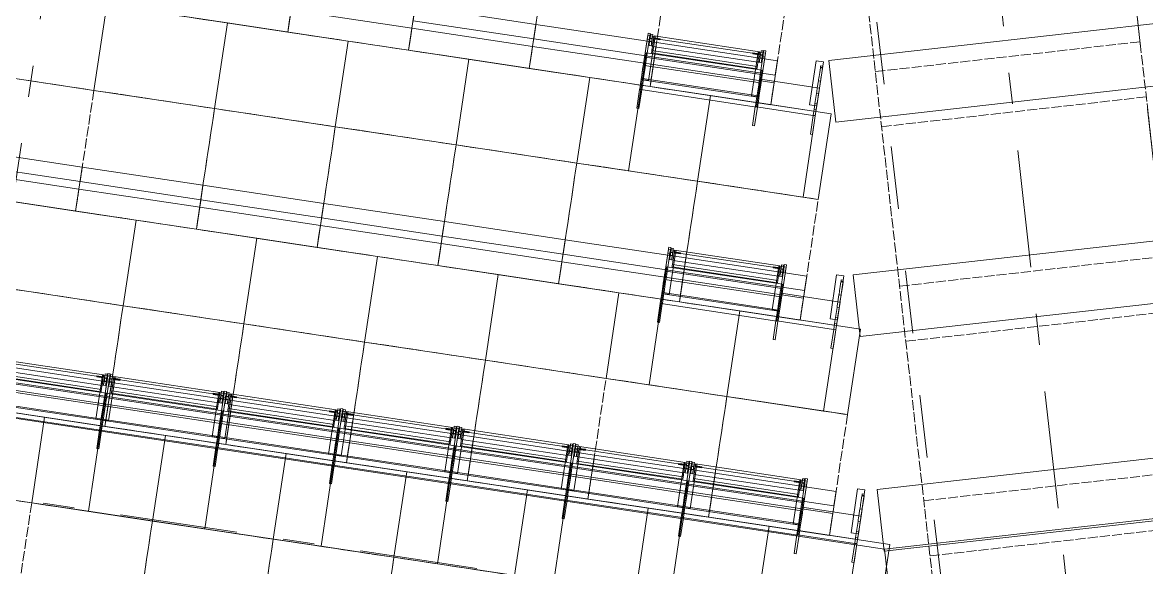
# Model space of a CAD drawing. Header units: millimetres. Extents: x -50172 to 74273, y -80883 to 11206.
# Drawn here: x -29037 to -23974, y -63490 to -61034 of the extents above; entities that cross this region are included whole.
import ezdxf
from ezdxf.enums import TextEntityAlignment as Align

# ---------------------------------------------------------------- set-up
doc = ezdxf.new("R2010")
doc.units = ezdxf.units.MM
doc.header["$MEASUREMENT"] = 0
for name, pattern in [('Dashed', [564.444447, 282.222223, -282.222223]), ('Double Dashed', [1093.611073, 529.166651, -211.666656, 141.111112, -211.666656]), ('Hidden Line', [55, 45, -10])]:
    doc.linetypes.add(name, pattern=pattern)
for name, color, linetype in [('A-25-M_Wall_Ext', 7, 'Continuous'), ('New_A-05-M_Gross_Int_Plant', 7, 'Continuous'), ('New_A-15-MG_Structural_Grid_Phase_2', 7, 'Continuous'), ('New_A-20-M_Floor_Slab', 7, 'Continuous'), ('New_A-35-M_FFE_Fixed', 7, 'Continuous')]:
    doc.layers.add(name, color=color, linetype=linetype)
for name, color, linetype, lineweight in [('A-25-M_Wall_Ext_Pen_No__1', 7, 'Continuous', 13), ('New_A-20-M_Floor_Slab_Pen_No__89', 8, 'Continuous', 20), ('New_A-35-M_FFE_Fixed_Pen_No__1', 7, 'Continuous', 13), ('New_A-35-M_FFE_Fixed_Pen_No__101', 252, 'Continuous', 15), ('New_A-35-M_FFE_Fixed_Pen_No__93', 8, 'Continuous', 13), ('New_A-95-P_Drawing_Pen_No__1', 7, 'Continuous', 13), ('New_ArchiCAD Zone Stamps_Pen_No__6', 7, 'Continuous', 35)]:
    doc.layers.add(name, color=color, linetype=linetype, lineweight=lineweight)
for name, color, linetype, lineweight, true_color in [('A-25-M_Wall_Ext_Pen_No__107', 7, 'Continuous', 15, 0xa6a6a6), ('New_A-05-M_Gross_Int_Plant_Pen_No__74', 7, 'Continuous', 20, 0x606060), ('New_A-15-MG_Structural_Grid_Phase_2_Pen_No__222', 7, 'Continuous', 13, 0x65af33), ('New_A-35-M_FFE_Fixed_Pen_No__102', 7, 'Continuous', 15, 0xcccccc)]:
    doc.layers.add(name, color=color, linetype=linetype, lineweight=lineweight, true_color=true_color)
doc.styles.add('GENERATED_STYLE_1', font='')
doc.styles.add('GENERATED_STYLE_3', font='')
doc.styles.add('GENERATED_STYLE_4', font='')
doc.styles.get('GENERATED_STYLE_1').set_extended_font_data('Arial', bold=True)
doc.styles.get('GENERATED_STYLE_3').set_extended_font_data('Arial')
doc.styles.get('GENERATED_STYLE_4').set_extended_font_data('Swis721 BT')
pattern_1 = [(60, (0, 0), (-43.30127, 25), []), (120, (0, 0), (43.30127, 25), [])]

# ---------------------------------------------------------------- blocks, each defined once
blk = doc.blocks.new('Slab_14_1', base_point=(-23563.9, -63227.3))
at = {"layer": 'New_A-20-M_Floor_Slab_Pen_No__89', "linetype": 'Continuous', "flags": 128}
blk.add_lwpolyline([(-23563.9, -63227.3), (-23443.1, -64297.2), (-25033, -64476.7), (-25153.8, -63406.8)], close=True, dxfattribs=at)
blk = doc.blocks.new('Slab_38_1', base_point=(-25153.8, -63406.8))
at = {"layer": 'New_A-20-M_Floor_Slab_Pen_No__89', "linetype": 'Continuous', "flags": 128}
blk.add_lwpolyline([(-25153.8, -63406.8), (-33281.9, -62183.4), (-33690.9, -63121.2), (-25039, -64423.5)], close=True, dxfattribs=at)
blk = doc.blocks.new('Slab_62_1', base_point=(-25155.3, -63416.5))
at = {"layer": 'New_A-20-M_Floor_Slab_Pen_No__89', "linetype": 'Continuous', "flags": 128}
blk.add_lwpolyline([(-25155.3, -63416.5), (-25186.7, -63138.3), (-23596.8, -62958.9), (-23565.4, -63237.1)], close=True, dxfattribs=at)
blk = doc.blocks.new('Slab_63_1', base_point=(-25264.4, -62449.5))
at = {"layer": 'New_A-20-M_Floor_Slab_Pen_No__89', "linetype": 'Continuous', "flags": 128}
blk.add_lwpolyline([(-25264.4, -62449.5), (-25295.8, -62171.3), (-23705.9, -61991.9), (-23674.5, -62270.1)], close=True, dxfattribs=at)
blk = doc.blocks.new('Slab_64_1', base_point=(-25373.5, -61482.5))
at = {"layer": 'New_A-20-M_Floor_Slab_Pen_No__89', "linetype": 'Continuous', "flags": 128}
blk.add_lwpolyline([(-25373.5, -61482.5), (-25404.9, -61204.3), (-23815, -61024.9), (-23783.6, -61303.1)], close=True, dxfattribs=at)
blk = doc.blocks.new('VENTS__3_1', base_point=(-30958.5, -71277.4))
at = {"layer": 'New_A-05-M_Gross_Int_Plant_Pen_No__74', "linetype": 'Continuous'}
blk.add_arc((-26782.7, -43787.3), 28124.1, 246.43121, 336.44961, dxfattribs=at)
at = {"layer": 'New_ArchiCAD Zone Stamps_Pen_No__6'}
for tag, height, style, p in [('ROOM_NAME', 250, 'GENERATED_STYLE_1', (-31302.6, -70145.2)), ('zoneNameLine2', 250, 'GENERATED_STYLE_1', (-31491, -70577.3)), ('measuredAreaCode', 200, 'GENERATED_STYLE_3', (-31679.5, -70998)), ('DUMMY_649', 200, 'GENERATED_STYLE_3', (-31372.1, -71132.1)), ('DUMMY_650', 200, 'GENERATED_STYLE_3', (-30882.7, -71345.4)), ('DUMMY_651', 133.3, 'GENERATED_STYLE_3', (-30603.4, -71452))]:
    blk.add_attdef(tag, text='', height=height, rotation=336.4404, dxfattribs=dict(at, style=style)).set_placement(p, align=Align.TOP_LEFT)
blk = doc.blocks.new('Wall_156_1', base_point=(-38294.6, -69816.9))
at = {"layer": 'A-25-M_Wall_Ext_Pen_No__107', "linetype": 'Continuous', "lineweight": 0, "true_color": 0x535353}
for points in [[(-38161.1, -69523.8, 0.417286), (-920.9, -54882.6), (-922.8, -54881.8, -0.417285), (-38160.3, -69522)], [(-38224.1, -69662.2, 0.417299), (-781.4, -54943), (-783.3, -54942.2, -0.417299), (-38223.3, -69660.3)]]:
    blk.add_hatch(color=251, dxfattribs=at).paths.add_polyline_path(points)
at = {"layer": 'A-25-M_Wall_Ext_Pen_No__107', "linetype": 'Continuous'}
h = blk.add_hatch(dxfattribs=at)
h.set_pattern_fill('Plaster_0001', color=256, style=0, pattern_type=2)
h.set_pattern_definition([(201.458, (0, 0), (-63.3617, 161.19955), [0, -100]), (201.458, (-14.85, -98.89), (-63.3617, 161.19955), [0, -100])])
h.paths.add_polyline_path([(-38160.3, -69522, 0.417285), (-922.8, -54881.8), (-936.5, -54875.8, -0.417284), (-38154.1, -69508.4)])
h = blk.add_hatch(dxfattribs=at)
h.set_pattern_fill('Batt_Insulation_0001', color=256, style=0, pattern_type=2)
h.set_pattern_definition(pattern_1)
h.paths.add_polyline_path([(-38273, -69769.5, 0.41731), (-673.1, -54989.8), (-764.9, -54950.1, -0.417301), (-38231.6, -69678.5)])
h = blk.add_hatch(dxfattribs=at)
h.set_pattern_fill('Plywood_0001', color=256, style=0, pattern_type=2)
h.set_pattern_definition([(0, (0, 0), (0, 200), [])])
h.paths.add_polyline_path([(-38231.6, -69678.5, 0.417301), (-764.9, -54950.1), (-781.4, -54943, -0.417299), (-38224.1, -69662.2)])
blk.add_hatch(color=256, dxfattribs=at).paths.add_polyline_path([(-38294.6, -69816.9, 0.417314), (-625.4, -55010.5), (-650.2, -54999.7, -0.417312), (-38283.4, -69792.3)])
h = blk.add_hatch(dxfattribs=at)
h.set_pattern_fill('Batt_Insulation_0001', color=256, style=0, pattern_type=2)
h.set_pattern_definition(pattern_1)
h.paths.add_polyline_path([(-38283.4, -69792.3, 0.417312), (-650.2, -54999.7), (-673.1, -54989.8, -0.41731), (-38273, -69769.5)])
at = {"layer": 'A-25-M_Wall_Ext_Pen_No__1', "linetype": 'Continuous'}
for radius, start, end in [(28147.8, 246.16247, 336.76276), (28145.8, 246.16252, 336.76277), (28130.8, 246.16287, 336.76285), (28317.8, 246.15854, 336.76179), (28299.8, 246.15895, 336.76189), (28297.8, 246.159, 336.7619), (28469.8, 246.15506, 336.76093), (28442.8, 246.15567, 336.76108), (28417.8, 246.15624, 336.76122)]:
    blk.add_arc((-26785.3, -43777.2), radius, start, end, dxfattribs=at)
blk = doc.blocks.new('Standard grid marker_8')
at = {"layer": 'New_A-15-MG_Structural_Grid_Phase_2_Pen_No__222', "linetype": 'Double Dashed'}
blk.add_line((2590.6, 0), (19605, 0), dxfattribs=at)
at = {"layer": 'New_A-15-MG_Structural_Grid_Phase_2_Pen_No__222', "style": 'GENERATED_STYLE_4'}
for tag, p in [('AC_MarkerText_1_0', (-500, 43.4)), ('AC_MarkerText_1_1', (22695.6, 43.4))]:
    blk.add_attdef(tag, text='', height=350, rotation=255.0108, dxfattribs=at).set_placement(p, align=Align.MIDDLE_CENTER)
blk = doc.blocks.new('Standard grid marker_9')
at = {"layer": 'New_A-15-MG_Structural_Grid_Phase_2_Pen_No__222', "linetype": 'Double Dashed'}
blk.add_line((2590.6, 0), (19494.8, 0), dxfattribs=at)
at = {"layer": 'New_A-15-MG_Structural_Grid_Phase_2_Pen_No__222', "style": 'GENERATED_STYLE_4'}
for tag, p in [('AC_MarkerText_1_0', (-500, 43.4)), ('AC_MarkerText_1_1', (22585.4, 43.4))]:
    blk.add_attdef(tag, text='', height=350, rotation=240.0028, dxfattribs=at).set_placement(p, align=Align.MIDDLE_CENTER)
blk = doc.blocks.new('Standard grid marker_15')
at = {"layer": 'New_A-15-MG_Structural_Grid_Phase_2_Pen_No__222', "linetype": 'Double Dashed'}
blk.add_line((1714.6, 0), (6969.8, 0), dxfattribs=at)
blk = doc.blocks.new('Standard grid marker_24')
at = {"layer": 'New_A-15-MG_Structural_Grid_Phase_2_Pen_No__222', "linetype": 'Double Dashed'}
blk.add_arc((0, 0), 27977.6, 0, 90.63597, dxfattribs=at)
at = {"layer": 'New_A-15-MG_Structural_Grid_Phase_2_Pen_No__222', "style": 'GENERATED_STYLE_4'}
blk.add_attdef('AC_MarkerText_1', text='', height=350, rotation=90.3066, dxfattribs=at).set_placement((-1326.2, 28008), align=Align.MIDDLE_CENTER)
blk = doc.blocks.new('Montpelier with surface')
at = {"layer": 'New_A-35-M_FFE_Fixed_Pen_No__1', "linetype": 'Continuous'}
for p, q in [((0, 534.8), (0, 4.8)), ((390, 534.8), (0, 534.8)), ((285, 539.6), (370, 539.6)), ((285, 530), (285, 539.6)), ((285, 530), (370, 530)), ((370, 539.6), (371, 539.6)), ((370, 530), (370, 539.6)), ((370, 4.8), (370, 534.8)), ((370, 534.8), (414.6, 534.8)), ((370, 530), (371, 530)), ((371, 539.6), (397.3, 539.6)), ((371, 530), (371, 539.6)), ((371, 530), (397.3, 530)), ((390, 4.8), (390, 534.8)), ((397.3, 530), (397.3, 539.6)), ((397.3, 539.6), (424.7, 539.6)), ((397.3, 530), (424.7, 530)), ((414.6, 534.8), (415.5, 534.8)), ((414.6, 4.8), (414.6, 534.8)), ((415.5, 534.8), (416.5, 534.8)), ((416, 539.1), (616, 539.1)), ((416, 539.1), (416, 505.4)), ((416.5, 534.8), (417.4, 534.8)), ((417.4, 534.8), (418.3, 534.8)), ((418.3, 534.8), (419, 534.8)), ((419, 534.8), (419.6, 534.8)), ((419.6, 534.8), (420, 534.8)), ((420, 534.8), (420.2, 534.8)), ((420.2, 4.8), (420.2, 534.8)), ((420.2, 534.8), (480, 534.8)), ((424.7, 530), (424.7, 539.6)), ((424.7, 539.6), (470.9, 539.6)), ((424.7, 530), (470.9, 530)), ((470.9, 539.6), (477.4, 539.6)), ((470.9, 530), (470.9, 539.6)), ((470.9, 530), (477.4, 530)), ((477.4, 539.6), (478.6, 539.6)), ((477.4, 530), (477.4, 539.6)), ((477.4, 530), (478.6, 530)), ((478.6, 539.6), (480.7, 539.6)), ((478.6, 530), (480.7, 530)), ((480, 534.8), (482.5, 534.8)), ((480, 4.8), (480, 534.8)), ((480.7, 539.6), (483.7, 539.6)), ((480.7, 530), (483.7, 530)), ((482.5, 534.8), (485.7, 534.8)), ((483.7, 539.6), (487.4, 539.6)), ((483.7, 530), (487.4, 530)), ((485.7, 534.8), (489.5, 534.8)), ((487.4, 539.6), (491.7, 539.6)), ((487.4, 530), (491.7, 530)), ((489.5, 534.8), (493.9, 534.8)), ((491.7, 539.6), (496.6, 539.6)), ((491.7, 530), (496.6, 530)), ((493.9, 534.8), (499, 534.8)), ((496.6, 539.6), (501.7, 539.6)), ((496.6, 530), (501.7, 530)), ((499, 534.8), (504.7, 534.8)), ((501.7, 539.6), (507.1, 539.6)), ((501.7, 530), (507.1, 530)), ((504.7, 534.8), (511, 534.8)), ((507.1, 539.6), (597.9, 539.6)), ((507.1, 530), (507.1, 539.6)), ((507.1, 530), (597.9, 530)), ((511, 534.8), (517.9, 534.8)), ((517.9, 534.8), (525.2, 534.8)), ((517.9, 4.8), (517.9, 534.8)), ((525.2, 534.8), (530.9, 534.8)), ((530.9, 534.8), (535, 534.8)), ((535, 534.8), (537.4, 534.8)), ((537.4, 534.8), (538.2, 534.8)), ((538.2, 4.8), (538.2, 534.8)), ((541.1, 28.4), (541.1, 511.2)), ((541.1, 511.2), (541.7, 511.2)), ((541.7, 511.2), (543.1, 511.2)), ((543.1, 511.2), (545.3, 511.2)), ((545.3, 511.2), (548.1, 511.2)), ((548.1, 511.2), (551.8, 511.2)), ((551.8, 511.2), (552.7, 511.2)), ((551.8, 28.4), (551.8, 511.2)), ((552.7, 511.2), (554.3, 511.2)), ((554.3, 511.2), (556.3, 511.2)), ((556.3, 511.2), (558.8, 511.2)), ((558.8, 511.2), (561.5, 511.2)), ((561.5, 511.2), (564.4, 511.2)), ((564.4, 511.2), (567.4, 511.2)), ((567.4, 511.2), (570.4, 511.2)), ((570.4, 511.2), (607, 511.2)), ((570.4, 28.4), (570.4, 511.2)), ((571.6, 527.1), (573.6, 527.1)), ((571.6, 527.1), (571.6, 517.7)), ((571.6, 517.7), (573.6, 517.7)), ((571.6, 517), (572.4, 517)), ((571.6, 517), (571.6, 511.2)), ((571.6, 511.2), (572.4, 511.2)), ((572.4, 517), (574.9, 517)), ((572.4, 511.2), (574.9, 511.2)), ((573.6, 527.1), (579.3, 527.1)), ((573.6, 517.7), (579.3, 517.7)), ((574.9, 517), (578.9, 517)), ((574.9, 511.2), (578.9, 511.2)), ((578.9, 517), (584, 517)), ((578.9, 511.2), (584, 511.2)), ((579.3, 527.1), (587.8, 527.1)), ((579.3, 517.7), (587.8, 517.7)), ((584, 517), (590.1, 517)), ((584, 511.2), (590.1, 511.2)), ((587.8, 527.1), (597.9, 527.1)), ((587.8, 517.7), (597.9, 517.7)), ((589.7, 530.3), (590.2, 530.3)), ((589.7, 530.3), (589.7, 517.7)), ((589.7, 517.7), (590.2, 517.7)), ((590.1, 517), (596.6, 517)), ((590.1, 511.2), (596.6, 511.2)), ((590.2, 530.3), (591.7, 530.3)), ((590.2, 517.7), (591.7, 517.7)), ((591.7, 530.3), (594, 530.3)), ((591.7, 517.7), (594, 517.7)), ((592.1, 530.3), (592.7, 530.3)), ((592.1, 530.3), (592.1, 517.7)), ((592.1, 517.7), (592.7, 517.7)), ((592.7, 530.3), (594.2, 530.3)), ((592.7, 517.7), (594.2, 517.7)), ((594, 530.3), (596.7, 530.3)), ((594, 517.7), (596.7, 517.7)), ((594.2, 530.3), (596.5, 530.3)), ((594.2, 517.7), (596.5, 517.7)), ((596.5, 530.3), (599.1, 530.3)), ((596.5, 517.7), (599.1, 517.7)), ((596.6, 517), (603.3, 517)), ((596.6, 511.2), (603.3, 511.2)), ((596.7, 530.3), (599.4, 530.3)), ((596.7, 517.7), (599.4, 517.7)), ((597.9, 539.6), (608.1, 539.6)), ((597.9, 530), (597.9, 539.6)), ((597.9, 530), (608.1, 530)), ((597.9, 527.1), (608, 527.1)), ((597.9, 517.7), (608, 517.7)), ((599.1, 530.3), (601.8, 530.3)), ((599.1, 517.7), (601.8, 517.7)), ((599.4, 530.3), (601.6, 530.3)), ((599.4, 517.7), (601.6, 517.7)), ((601.6, 530.3), (603.2, 530.3)), ((601.6, 517.7), (603.2, 517.7)), ((601.8, 530.3), (604.1, 530.3)), ((601.8, 517.7), (604.1, 517.7)), ((603.2, 530.3), (603.7, 530.3)), ((603.2, 517.7), (603.7, 517.7)), ((603.3, 517), (609.5, 517)), ((603.3, 511.2), (609.5, 511.2)), ((603.7, 530.3), (603.7, 517.7)), ((604.1, 530.3), (605.6, 530.3)), ((604.1, 517.7), (605.6, 517.7)), ((604.5, 511.2), (604.5, 482.3)), ((604.5, 511.2), (609.5, 511.2)), ((605.6, 530.3), (606.1, 530.3)), ((605.6, 517.7), (606.1, 517.7)), ((606.1, 530.3), (606.1, 517.7)), ((607, 511.2), (609.5, 511.2)), ((607, 28.4), (607, 511.2)), ((608, 527.1), (616.5, 527.1)), ((608, 517.7), (616.5, 517.7)), ((608.1, 539.6), (617, 539.6)), ((608.1, 530), (617, 530)), ((609.5, 517), (609.5, 511.2)), ((609.5, 511.2), (611.9, 511.2)), ((609.5, 511.2), (609.5, 482.3)), ((611.9, 511.2), (613.9, 511.2)), ((613.9, 511.2), (615.5, 511.2)), ((615.5, 511.2), (616.8, 511.2)), ((616, 539.1), (616, 505.4)), ((616.5, 527.1), (622.2, 527.1)), ((616.5, 517.7), (622.2, 517.7)), ((616.8, 511.2), (617.6, 511.2)), ((617, 539.6), (623.5, 539.6)), ((617, 530), (623.5, 530)), ((617.6, 511.2), (617.9, 511.2)), ((617.9, 28.4), (617.9, 511.2)), ((622.2, 527.1), (624.2, 527.1)), ((622.2, 517.7), (624.2, 517.7)), ((623.5, 539.6), (626.7, 539.6)), ((623.5, 530), (626.7, 530)), ((624.2, 527.1), (624.2, 517.7)), ((626.7, 530), (626.7, 539.6)), ((416, 505.4), (616, 505.4)), ((604.5, 482.3), (609.5, 482.3)), ((604.5, 28.4), (604.5, 57.3)), ((604.5, 57.3), (609.5, 57.3)), ((609.5, 28.4), (609.5, 57.3)), ((0, 4.8), (390, 4.8)), ((285, 9.6), (370, 9.6)), ((285, 0), (285, 9.6)), ((370, 9.6), (371, 9.6)), ((370, 0), (370, 9.6)), ((370, 4.8), (414.6, 4.8)), ((371, 9.6), (397.3, 9.6)), ((371, 0), (371, 9.6)), ((397.3, 9.6), (424.7, 9.6)), ((397.3, 0), (397.3, 9.6)), ((414.6, 4.8), (415.5, 4.8)), ((415.5, 4.8), (416.5, 4.8)), ((416, 0), (416, 33.7)), ((416, 33.7), (616, 33.7)), ((416.5, 4.8), (417.4, 4.8)), ((417.4, 4.8), (418.3, 4.8)), ((418.3, 4.8), (419, 4.8)), ((419, 4.8), (419.6, 4.8)), ((419.6, 4.8), (420, 4.8)), ((420, 4.8), (420.2, 4.8)), ((420.2, 4.8), (480, 4.8)), ((424.7, 9.6), (470.9, 9.6)), ((424.7, 0), (424.7, 9.6)), ((470.9, 9.6), (477.4, 9.6)), ((470.9, 0), (470.9, 9.6)), ((477.4, 9.6), (478.6, 9.6)), ((477.4, 0), (477.4, 9.6)), ((478.6, 9.6), (480.7, 9.6)), ((480, 4.8), (482.5, 4.8)), ((480.7, 9.6), (483.7, 9.6)), ((482.5, 4.8), (485.7, 4.8)), ((483.7, 9.6), (487.4, 9.6)), ((485.7, 4.8), (489.5, 4.8)), ((487.4, 9.6), (491.7, 9.6)), ((489.5, 4.8), (493.9, 4.8)), ((491.7, 9.6), (496.6, 9.6)), ((493.9, 4.8), (499, 4.8)), ((496.6, 9.6), (501.7, 9.6)), ((499, 4.8), (504.7, 4.8)), ((501.7, 9.6), (507.1, 9.6)), ((504.7, 4.8), (511, 4.8)), ((507.1, 9.6), (597.9, 9.6)), ((507.1, 0), (507.1, 9.6)), ((511, 4.8), (517.9, 4.8)), ((517.9, 4.8), (525.2, 4.8)), ((525.2, 4.8), (530.9, 4.8)), ((530.9, 4.8), (535, 4.8)), ((535, 4.8), (537.4, 4.8)), ((537.4, 4.8), (538.2, 4.8)), ((541.1, 28.4), (541.7, 28.4)), ((541.7, 28.4), (543.1, 28.4)), ((543.1, 28.4), (545.3, 28.4)), ((545.3, 28.4), (548.1, 28.4)), ((548.1, 28.4), (551.8, 28.4)), ((551.8, 28.4), (552.7, 28.4)), ((552.7, 28.4), (554.3, 28.4)), ((554.3, 28.4), (556.3, 28.4)), ((556.3, 28.4), (558.8, 28.4)), ((558.8, 28.4), (561.5, 28.4)), ((561.5, 28.4), (564.4, 28.4)), ((564.4, 28.4), (567.4, 28.4)), ((567.4, 28.4), (570.4, 28.4)), ((570.4, 28.4), (607, 28.4)), ((571.6, 22.6), (571.6, 28.4)), ((571.6, 28.4), (572.4, 28.4)), ((571.6, 22.6), (572.4, 22.6)), ((571.6, 21.9), (573.6, 21.9)), ((571.6, 12.5), (571.6, 21.9)), ((571.6, 12.5), (573.6, 12.5)), ((572.4, 28.4), (574.9, 28.4)), ((572.4, 22.6), (574.9, 22.6)), ((573.6, 21.9), (579.3, 21.9)), ((573.6, 12.5), (579.3, 12.5)), ((574.9, 28.4), (578.9, 28.4)), ((574.9, 22.6), (578.9, 22.6)), ((578.9, 28.4), (584, 28.4)), ((578.9, 22.6), (584, 22.6)), ((579.3, 21.9), (587.8, 21.9)), ((579.3, 12.5), (587.8, 12.5)), ((584, 28.4), (590.1, 28.4)), ((584, 22.6), (590.1, 22.6)), ((587.8, 21.9), (597.9, 21.9)), ((587.8, 12.5), (597.9, 12.5)), ((589.7, 9.3), (589.7, 21.9)), ((589.7, 21.9), (590.2, 21.9)), ((589.7, 9.3), (590.2, 9.3)), ((590.1, 28.4), (596.6, 28.4)), ((590.1, 22.6), (596.6, 22.6)), ((590.2, 21.9), (591.7, 21.9)), ((590.2, 9.3), (591.7, 9.3)), ((591.7, 21.9), (594, 21.9)), ((591.7, 9.3), (594, 9.3)), ((592.1, 9.3), (592.1, 21.9)), ((592.1, 21.9), (592.7, 21.9)), ((592.1, 9.3), (592.7, 9.3)), ((592.7, 21.9), (594.2, 21.9)), ((592.7, 9.3), (594.2, 9.3)), ((594, 21.9), (596.7, 21.9)), ((594, 9.3), (596.7, 9.3)), ((594.2, 21.9), (596.5, 21.9)), ((594.2, 9.3), (596.5, 9.3)), ((596.5, 21.9), (599.1, 21.9)), ((596.5, 9.3), (599.1, 9.3)), ((596.6, 28.4), (603.3, 28.4)), ((596.6, 22.6), (603.3, 22.6)), ((596.7, 21.9), (599.4, 21.9)), ((596.7, 9.3), (599.4, 9.3)), ((597.9, 21.9), (608, 21.9)), ((597.9, 12.5), (608, 12.5)), ((597.9, 9.6), (608.1, 9.6)), ((597.9, 0), (597.9, 9.6)), ((599.1, 21.9), (601.8, 21.9)), ((599.1, 9.3), (601.8, 9.3)), ((599.4, 21.9), (601.6, 21.9)), ((599.4, 9.3), (601.6, 9.3)), ((601.6, 21.9), (603.2, 21.9)), ((601.6, 9.3), (603.2, 9.3)), ((601.8, 21.9), (604.1, 21.9)), ((601.8, 9.3), (604.1, 9.3)), ((603.2, 21.9), (603.7, 21.9)), ((603.2, 9.3), (603.7, 9.3)), ((603.3, 28.4), (609.5, 28.4)), ((603.3, 22.6), (609.5, 22.6)), ((603.7, 9.3), (603.7, 21.9)), ((604.1, 21.9), (605.6, 21.9)), ((604.1, 9.3), (605.6, 9.3)), ((604.5, 28.4), (609.5, 28.4)), ((605.6, 21.9), (606.1, 21.9)), ((605.6, 9.3), (606.1, 9.3)), ((606.1, 9.3), (606.1, 21.9)), ((607, 28.4), (609.5, 28.4)), ((608, 21.9), (616.5, 21.9)), ((608, 12.5), (616.5, 12.5)), ((608.1, 9.6), (617, 9.6)), ((609.5, 22.6), (609.5, 28.4)), ((609.5, 28.4), (611.9, 28.4)), ((611.9, 28.4), (613.9, 28.4)), ((613.9, 28.4), (615.5, 28.4)), ((615.5, 28.4), (616.8, 28.4)), ((616, 0), (616, 33.7)), ((616.5, 21.9), (622.2, 21.9)), ((616.5, 12.5), (622.2, 12.5)), ((616.8, 28.4), (617.6, 28.4)), ((617, 9.6), (623.5, 9.6)), ((617.6, 28.4), (617.9, 28.4)), ((622.2, 21.9), (624.2, 21.9)), ((622.2, 12.5), (624.2, 12.5)), ((623.5, 9.6), (626.7, 9.6)), ((624.2, 12.5), (624.2, 21.9)), ((626.7, 0), (626.7, 9.6)), ((285, 0), (370, 0)), ((370, 0), (371, 0)), ((371, 0), (397.3, 0)), ((397.3, 0), (424.7, 0)), ((416, 0), (616, 0)), ((424.7, 0), (470.9, 0)), ((470.9, 0), (477.4, 0)), ((477.4, 0), (478.6, 0)), ((478.6, 0), (480.7, 0)), ((480.7, 0), (483.7, 0)), ((483.7, 0), (487.4, 0)), ((487.4, 0), (491.7, 0)), ((491.7, 0), (496.6, 0)), ((496.6, 0), (501.7, 0)), ((501.7, 0), (507.1, 0)), ((507.1, 0), (597.9, 0)), ((597.9, 0), (608.1, 0)), ((608.1, 0), (617, 0)), ((617, 0), (623.5, 0)), ((623.5, 0), (626.7, 0))]:
    blk.add_line(p, q, dxfattribs=at)
blk = doc.blocks.new('Montpelier with surface-row end_2')
at = {"layer": 'New_A-35-M_FFE_Fixed_Pen_No__93', "linetype": 'Continuous'}
for p, q in [((390, 795.2), (0, 795.2)), ((0, 795.2), (0, 0)), ((285, 800), (370, 800)), ((285, 790.4), (285, 800)), ((285, 790.4), (370, 790.4)), ((370, 800), (371, 800)), ((370, 790.4), (370, 800)), ((370, 268.3), (370, 795.2)), ((370, 795.2), (414.6, 795.2)), ((370, 790.4), (371, 790.4)), ((371, 800), (397.3, 800)), ((371, 790.4), (371, 800)), ((371, 790.4), (397.3, 790.4)), ((390, 0), (390, 795.2)), ((397.3, 790.4), (397.3, 800)), ((397.3, 800), (424.7, 800)), ((397.3, 790.4), (424.7, 790.4)), ((414.6, 795.2), (415.5, 795.2)), ((414.6, 268.3), (414.6, 795.2)), ((415.5, 795.2), (416.5, 795.2)), ((416, 799.5), (616, 799.5)), ((416, 799.5), (416, 766)), ((416, 766), (616, 766)), ((416.5, 795.2), (417.4, 795.2)), ((417.4, 795.2), (418.3, 795.2)), ((418.3, 795.2), (419, 795.2)), ((419, 795.2), (419.6, 795.2)), ((419.6, 795.2), (420, 795.2)), ((420, 795.2), (420.2, 795.2)), ((420.2, 268.3), (420.2, 795.2)), ((420.2, 795.2), (480, 795.2)), ((424.7, 790.4), (424.7, 800)), ((424.7, 800), (470.9, 800)), ((424.7, 790.4), (470.9, 790.4)), ((470.9, 800), (477.4, 800)), ((470.9, 790.4), (470.9, 800)), ((470.9, 790.4), (477.4, 790.4)), ((477.4, 800), (478.6, 800)), ((477.4, 790.4), (477.4, 800)), ((477.4, 790.4), (478.6, 790.4)), ((478.6, 800), (480.7, 800)), ((478.6, 790.4), (480.7, 790.4)), ((480, 795.2), (482.5, 795.2)), ((480, 268.3), (480, 795.2)), ((480.7, 800), (483.7, 800)), ((480.7, 790.4), (483.7, 790.4)), ((482.5, 795.2), (485.7, 795.2)), ((483.7, 800), (487.4, 800)), ((483.7, 790.4), (487.4, 790.4)), ((485.7, 795.2), (489.5, 795.2)), ((487.4, 800), (491.7, 800)), ((487.4, 790.4), (491.7, 790.4)), ((489.5, 795.2), (493.9, 795.2)), ((491.7, 800), (496.6, 800)), ((491.7, 790.4), (496.6, 790.4)), ((493.9, 795.2), (499, 795.2)), ((496.6, 800), (501.7, 800)), ((496.6, 790.4), (501.7, 790.4)), ((499, 795.2), (504.7, 795.2)), ((501.7, 800), (507.1, 800)), ((501.7, 790.4), (507.1, 790.4)), ((504.7, 795.2), (511, 795.2)), ((507.1, 800), (597.9, 800)), ((507.1, 790.4), (507.1, 800)), ((507.1, 790.4), (597.9, 790.4)), ((511, 795.2), (517.9, 795.2)), ((517.9, 795.2), (525.2, 795.2)), ((517.9, 268.3), (517.9, 795.2)), ((525.2, 795.2), (530.9, 795.2)), ((530.9, 795.2), (535, 795.2)), ((535, 795.2), (537.4, 795.2)), ((537.4, 795.2), (538.2, 795.2)), ((538.2, 268.3), (538.2, 795.2)), ((541.1, 291.7), (541.1, 771.7)), ((541.1, 771.7), (541.7, 771.7)), ((541.7, 771.7), (543.1, 771.7)), ((543.1, 771.7), (545.3, 771.7)), ((545.3, 771.7), (548.1, 771.7)), ((548.1, 771.7), (551.8, 771.7)), ((551.8, 771.7), (552.7, 771.7)), ((551.8, 291.7), (551.8, 771.7)), ((552.7, 771.7), (554.3, 771.7)), ((554.3, 771.7), (556.3, 771.7)), ((556.3, 771.7), (558.8, 771.7)), ((558.8, 771.7), (561.5, 771.7)), ((561.5, 771.7), (564.4, 771.7)), ((564.4, 771.7), (567.4, 771.7)), ((567.4, 771.7), (570.4, 771.7)), ((570.4, 771.7), (607, 771.7)), ((570.4, 291.7), (570.4, 771.7)), ((571.6, 787.5), (573.6, 787.5)), ((571.6, 787.5), (571.6, 778.3)), ((571.6, 778.3), (573.6, 778.3)), ((571.6, 777.5), (572.4, 777.5)), ((571.6, 777.5), (571.6, 771.7)), ((571.6, 771.7), (572.4, 771.7)), ((572.4, 777.5), (574.9, 777.5)), ((572.4, 771.7), (574.9, 771.7)), ((573.6, 787.5), (579.3, 787.5)), ((573.6, 778.3), (579.3, 778.3)), ((574.9, 777.5), (578.9, 777.5)), ((574.9, 771.7), (578.9, 771.7)), ((578.9, 777.5), (584, 777.5)), ((578.9, 771.7), (584, 771.7)), ((579.3, 787.5), (587.8, 787.5)), ((579.3, 778.3), (587.8, 778.3)), ((584, 777.5), (590.1, 777.5)), ((584, 771.7), (590.1, 771.7)), ((587.8, 787.5), (597.9, 787.5)), ((587.8, 778.3), (597.9, 778.3)), ((589.7, 790.7), (590.2, 790.7)), ((589.7, 790.7), (589.7, 778.3)), ((589.7, 778.3), (590.2, 778.3)), ((590.1, 777.5), (596.6, 777.5)), ((590.1, 771.7), (596.6, 771.7)), ((590.2, 790.7), (591.7, 790.7)), ((590.2, 778.3), (591.7, 778.3)), ((591.7, 790.7), (594, 790.7)), ((591.7, 778.3), (594, 778.3)), ((592.1, 790.7), (592.7, 790.7)), ((592.1, 790.7), (592.1, 778.3)), ((592.1, 778.3), (592.7, 778.3)), ((592.7, 790.7), (594.2, 790.7)), ((592.7, 778.3), (594.2, 778.3)), ((594, 790.7), (596.7, 790.7)), ((594, 778.3), (596.7, 778.3)), ((594.2, 790.7), (596.5, 790.7)), ((594.2, 778.3), (596.5, 778.3)), ((596.5, 790.7), (599.1, 790.7)), ((596.5, 778.3), (599.1, 778.3)), ((596.6, 777.5), (603.3, 777.5)), ((596.6, 771.7), (603.3, 771.7)), ((596.7, 790.7), (599.4, 790.7)), ((596.7, 778.3), (599.4, 778.3)), ((597.9, 800), (608.1, 800)), ((597.9, 790.4), (597.9, 800)), ((597.9, 790.4), (608.1, 790.4)), ((597.9, 787.5), (608, 787.5)), ((597.9, 778.3), (608, 778.3)), ((599.1, 790.7), (601.8, 790.7)), ((599.1, 778.3), (601.8, 778.3)), ((599.4, 790.7), (601.6, 790.7)), ((599.4, 778.3), (601.6, 778.3)), ((601.6, 790.7), (603.2, 790.7)), ((601.6, 778.3), (603.2, 778.3)), ((601.8, 790.7), (604.1, 790.7)), ((601.8, 778.3), (604.1, 778.3)), ((603.2, 790.7), (603.7, 790.7)), ((603.2, 778.3), (603.7, 778.3)), ((603.3, 777.5), (609.5, 777.5)), ((603.3, 771.7), (609.5, 771.7)), ((603.7, 790.7), (603.7, 778.3)), ((604.1, 790.7), (605.6, 790.7)), ((604.1, 778.3), (605.6, 778.3)), ((604.5, 771.7), (604.5, 743)), ((604.5, 771.7), (609.5, 771.7)), ((605.6, 790.7), (606.1, 790.7)), ((605.6, 778.3), (606.1, 778.3)), ((606.1, 790.7), (606.1, 778.3)), ((607, 771.7), (609.5, 771.7)), ((607, 291.7), (607, 771.7)), ((608, 787.5), (616.5, 787.5)), ((608, 778.3), (616.5, 778.3)), ((608.1, 800), (617, 800)), ((608.1, 790.4), (617, 790.4)), ((609.5, 777.5), (609.5, 771.7)), ((609.5, 771.7), (609.5, 743)), ((609.5, 771.7), (611.9, 771.7)), ((611.9, 771.7), (613.9, 771.7)), ((613.9, 771.7), (615.5, 771.7)), ((615.5, 771.7), (616.8, 771.7)), ((616, 799.5), (616, 766)), ((616.5, 787.5), (622.2, 787.5)), ((616.5, 778.3), (622.2, 778.3)), ((616.8, 771.7), (617.6, 771.7)), ((617, 800), (623.5, 800)), ((617, 790.4), (623.5, 790.4)), ((617.6, 771.7), (617.9, 771.7)), ((617.9, 291.7), (617.9, 771.7)), ((622.2, 787.5), (624.2, 787.5)), ((622.2, 778.3), (624.2, 778.3)), ((623.5, 800), (626.7, 800)), ((623.5, 790.4), (626.7, 790.4)), ((624.2, 787.5), (624.2, 778.3)), ((626.7, 790.4), (626.7, 800)), ((604.5, 743), (609.5, 743)), ((604.5, 291.7), (604.5, 320.5)), ((604.5, 320.5), (609.5, 320.5)), ((609.5, 291.7), (609.5, 320.5)), ((285, 273.1), (370, 273.1)), ((285, 263.5), (285, 273.1)), ((285, 263.5), (370, 263.5)), ((370, 273.1), (371, 273.1)), ((370, 263.5), (370, 273.1)), ((370, 268.3), (414.6, 268.3)), ((370, 263.5), (371, 263.5)), ((370.4, 0), (370.4, 268.3)), ((370.4, 268.3), (390, 268.3)), ((371, 273.1), (397.3, 273.1)), ((371, 263.5), (371, 273.1)), ((371, 263.5), (397.3, 263.5)), ((390, 268.3), (497, 268.3)), ((390, 0), (390, 268.3)), ((397.3, 273.1), (424.7, 273.1)), ((397.3, 263.5), (397.3, 273.1)), ((397.3, 263.5), (424.7, 263.5)), ((414.6, 268.3), (415.5, 268.3)), ((415.5, 268.3), (416.5, 268.3)), ((416, 263.5), (416, 297)), ((416, 297), (616, 297)), ((416, 263.5), (616, 263.5)), ((416.5, 268.3), (417.4, 268.3)), ((417.4, 268.3), (418.3, 268.3)), ((418.3, 268.3), (419, 268.3)), ((419, 268.3), (419.6, 268.3)), ((419.6, 268.3), (420, 268.3)), ((420, 268.3), (420.2, 268.3)), ((420.2, 268.3), (480, 268.3)), ((424.7, 273.1), (470.9, 273.1)), ((424.7, 263.5), (424.7, 273.1)), ((424.7, 263.5), (470.9, 263.5)), ((470.9, 273.1), (477.4, 273.1)), ((470.9, 263.5), (470.9, 273.1)), ((470.9, 263.5), (477.4, 263.5)), ((477.4, 273.1), (478.6, 273.1)), ((477.4, 263.5), (477.4, 273.1)), ((477.4, 263.5), (478.6, 263.5)), ((478.6, 273.1), (480.7, 273.1)), ((478.6, 263.5), (480.7, 263.5)), ((480, 268.3), (482.5, 268.3)), ((480.7, 273.1), (483.7, 273.1)), ((480.7, 263.5), (483.7, 263.5)), ((482.5, 268.3), (485.7, 268.3)), ((483.7, 273.1), (487.4, 273.1)), ((483.7, 263.5), (487.4, 263.5)), ((485.7, 268.3), (489.5, 268.3)), ((487.4, 273.1), (491.7, 273.1)), ((487.4, 263.5), (491.7, 263.5)), ((489.5, 268.3), (493.9, 268.3)), ((491.7, 273.1), (496.6, 273.1)), ((491.7, 263.5), (496.6, 263.5)), ((493.9, 268.3), (499, 268.3)), ((496.6, 273.1), (501.7, 273.1)), ((496.6, 263.5), (501.7, 263.5)), ((497, 0), (497, 268.3)), ((499, 268.3), (504.7, 268.3)), ((501.7, 273.1), (507.1, 273.1)), ((501.7, 263.5), (507.1, 263.5)), ((504.7, 268.3), (511, 268.3)), ((507.1, 273.1), (597.9, 273.1)), ((507.1, 263.5), (507.1, 273.1)), ((507.1, 263.5), (597.9, 263.5)), ((511, 268.3), (517.9, 268.3)), ((517.9, 268.3), (525.2, 268.3)), ((525.2, 268.3), (530.9, 268.3)), ((530.9, 268.3), (535, 268.3)), ((535, 268.3), (537.4, 268.3)), ((537.4, 268.3), (538.2, 268.3)), ((541.1, 291.7), (541.7, 291.7)), ((541.7, 291.7), (543.1, 291.7)), ((543.1, 291.7), (545.3, 291.7)), ((545.3, 291.7), (548.1, 291.7)), ((548.1, 291.7), (551.8, 291.7)), ((551.8, 291.7), (552.7, 291.7)), ((552.7, 291.7), (554.3, 291.7)), ((554.3, 291.7), (556.3, 291.7)), ((556.3, 291.7), (558.8, 291.7)), ((558.8, 291.7), (561.5, 291.7)), ((561.5, 291.7), (564.4, 291.7)), ((564.4, 291.7), (567.4, 291.7)), ((567.4, 291.7), (570.4, 291.7)), ((570.4, 291.7), (607, 291.7)), ((571.6, 286), (571.6, 291.7)), ((571.6, 291.7), (572.4, 291.7)), ((571.6, 286), (572.4, 286)), ((571.6, 285.2), (573.6, 285.2)), ((571.6, 275.9), (571.6, 285.2)), ((571.6, 275.9), (573.6, 275.9)), ((572.4, 291.7), (574.9, 291.7)), ((572.4, 286), (574.9, 286)), ((573.6, 285.2), (579.3, 285.2)), ((573.6, 275.9), (579.3, 275.9)), ((574.9, 291.7), (578.9, 291.7)), ((574.9, 286), (578.9, 286)), ((578.9, 291.7), (584, 291.7)), ((578.9, 286), (584, 286)), ((579.3, 285.2), (587.8, 285.2)), ((579.3, 275.9), (587.8, 275.9)), ((584, 291.7), (590.1, 291.7)), ((584, 286), (590.1, 286)), ((587.8, 285.2), (597.9, 285.2)), ((587.8, 275.9), (597.9, 275.9)), ((589.7, 272.8), (589.7, 285.2)), ((589.7, 285.2), (590.2, 285.2)), ((589.7, 272.8), (590.2, 272.8)), ((590.1, 291.7), (596.6, 291.7)), ((590.1, 286), (596.6, 286)), ((590.2, 285.2), (591.7, 285.2)), ((590.2, 272.8), (591.7, 272.8)), ((591.7, 285.2), (594, 285.2)), ((591.7, 272.8), (594, 272.8)), ((592.1, 272.8), (592.1, 285.2)), ((592.1, 285.2), (592.7, 285.2)), ((592.1, 272.8), (592.7, 272.8)), ((592.7, 285.2), (594.2, 285.2)), ((592.7, 272.8), (594.2, 272.8)), ((594, 285.2), (596.7, 285.2)), ((594, 272.8), (596.7, 272.8)), ((594.2, 285.2), (596.5, 285.2)), ((594.2, 272.8), (596.5, 272.8)), ((596.5, 285.2), (599.1, 285.2)), ((596.5, 272.8), (599.1, 272.8)), ((596.6, 291.7), (603.3, 291.7)), ((596.6, 286), (603.3, 286)), ((596.7, 285.2), (599.4, 285.2)), ((596.7, 272.8), (599.4, 272.8)), ((597.9, 285.2), (608, 285.2)), ((597.9, 275.9), (608, 275.9)), ((597.9, 273.1), (608.1, 273.1)), ((597.9, 263.5), (597.9, 273.1)), ((597.9, 263.5), (608.1, 263.5)), ((599.1, 285.2), (601.8, 285.2)), ((599.1, 272.8), (601.8, 272.8)), ((599.4, 285.2), (601.6, 285.2)), ((599.4, 272.8), (601.6, 272.8)), ((601.6, 285.2), (603.2, 285.2)), ((601.6, 272.8), (603.2, 272.8)), ((601.8, 285.2), (604.1, 285.2)), ((601.8, 272.8), (604.1, 272.8)), ((603.2, 285.2), (603.7, 285.2)), ((603.2, 272.8), (603.7, 272.8)), ((603.3, 291.7), (609.5, 291.7)), ((603.3, 286), (609.5, 286)), ((603.7, 272.8), (603.7, 285.2)), ((604.1, 285.2), (605.6, 285.2)), ((604.1, 272.8), (605.6, 272.8)), ((604.5, 291.7), (609.5, 291.7)), ((605.6, 285.2), (606.1, 285.2)), ((605.6, 272.8), (606.1, 272.8)), ((606.1, 272.8), (606.1, 285.2)), ((607, 291.7), (609.5, 291.7)), ((608, 285.2), (616.5, 285.2)), ((608, 275.9), (616.5, 275.9)), ((608.1, 273.1), (617, 273.1)), ((608.1, 263.5), (617, 263.5)), ((609.5, 291.7), (611.9, 291.7)), ((609.5, 286), (609.5, 291.7)), ((611.9, 291.7), (613.9, 291.7)), ((613.9, 291.7), (615.5, 291.7)), ((615.5, 291.7), (616.8, 291.7)), ((616, 263.5), (616, 297)), ((616.5, 285.2), (622.2, 285.2)), ((616.5, 275.9), (622.2, 275.9)), ((616.8, 291.7), (617.6, 291.7)), ((617, 273.1), (623.5, 273.1)), ((617, 263.5), (623.5, 263.5)), ((617.6, 291.7), (617.9, 291.7)), ((622.2, 285.2), (624.2, 285.2)), ((622.2, 275.9), (624.2, 275.9)), ((623.5, 273.1), (626.7, 273.1)), ((623.5, 263.5), (626.7, 263.5)), ((624.2, 275.9), (624.2, 285.2)), ((626.7, 263.5), (626.7, 273.1)), ((0, 0), (390, 0)), ((285, 9.6), (285, 0)), ((370, 9.6), (285, 9.6)), ((370, 0), (285, 0)), ((370, 9.6), (370, 0)), ((371, 9.6), (370, 9.6)), ((371, 0), (370, 0)), ((370.4, 0), (390, 0)), ((371, 9.6), (371, 0)), ((397.3, 9.6), (371, 9.6)), ((397.3, 0), (371, 0)), ((390, 0), (497, 0)), ((424.7, 9.6), (397.3, 9.6)), ((397.3, 9.6), (397.3, 0)), ((424.7, 0), (397.3, 0)), ((416, 0), (416, 33.5)), ((416, 33.5), (616, 33.5)), ((416, 0), (616, 0)), ((470.9, 9.6), (424.7, 9.6)), ((424.7, 9.6), (424.7, 0)), ((470.9, 0), (424.7, 0)), ((477.4, 9.6), (470.9, 9.6)), ((470.9, 9.6), (470.9, 0)), ((477.4, 0), (470.9, 0)), ((495.7, 9.6), (477.4, 9.6)), ((495.7, 0), (477.4, 0)), ((528.2, 9.6), (495.7, 9.6)), ((528.2, 0), (495.7, 0)), ((530.6, 9.6), (528.2, 9.6)), ((528.2, 9.6), (528.2, 0)), ((530.6, 0), (528.2, 0)), ((534.9, 9.6), (530.6, 9.6)), ((534.9, 0), (530.6, 0)), ((540.8, 9.6), (534.9, 9.6)), ((540.8, 0), (534.9, 0)), ((548.2, 9.6), (540.8, 9.6)), ((548.2, 0), (540.8, 0)), ((556.9, 9.6), (548.2, 9.6)), ((556.9, 0), (548.2, 0)), ((566.6, 9.6), (556.9, 9.6)), ((566.6, 0), (556.9, 0)), ((576.9, 9.6), (566.6, 9.6)), ((576.9, 0), (566.6, 0)), ((587.6, 9.6), (576.9, 9.6)), ((587.6, 0), (576.9, 0)), ((591, 9.6), (587.6, 9.6)), ((587.6, 9.6), (587.6, 0)), ((591, 0), (587.6, 0)), ((592, 9.6), (591, 9.6)), ((591, 9.6), (591, 0)), ((592, 0), (591, 0)), ((592.9, 9.6), (592, 9.6)), ((592.9, 0), (592, 0)), ((593.8, 9.6), (592.9, 9.6)), ((593.8, 0), (592.9, 0)), ((594.6, 9.6), (593.8, 9.6)), ((594.6, 0), (593.8, 0)), ((595.2, 9.6), (594.6, 9.6)), ((595.2, 0), (594.6, 0)), ((595.6, 9.6), (595.2, 9.6)), ((595.6, 0), (595.2, 0)), ((595.9, 9.6), (595.6, 9.6)), ((595.9, 0), (595.6, 0)), ((596, 9.6), (595.9, 9.6)), ((596, 0), (595.9, 0)), ((596, 9.6), (596, 0)), ((616, 0), (616, 33.5))]:
    blk.add_line(p, q, dxfattribs=at)

msp = doc.modelspace()

# ---------------------------------------------------------------- linework, layer by layer
at = {"layer": 'New_A-35-M_FFE_Fixed_Pen_No__1', "linetype": 'Continuous', "flags": 128}
for points in [[(-29481.3, -62731.1), (-28937.4, -62813), (-28995.4, -63198.7), (-29539.3, -63116.8)], [(-28393.5, -62894.9), (-28937.4, -62813), (-28995.4, -63198.7), (-28451.6, -63280.5)], [(-27849.7, -62976.7), (-28393.5, -62894.9), (-28451.6, -63280.5), (-27907.7, -63362.4)], [(-27305.8, -63058.6), (-27849.7, -62976.7), (-27907.7, -63362.4), (-27363.8, -63444.2)], [(-26761.9, -63140.4), (-27305.8, -63058.6), (-27363.8, -63444.2), (-26820, -63526.1)], [(-26218, -63222.3), (-26761.9, -63140.4), (-26820, -63526.1), (-26276.1, -63608)], [(-25674.2, -63304.2), (-26218, -63222.3), (-26276.1, -63608), (-25732.2, -63689.8)], [(-25130.3, -63386), (-25674.2, -63304.2), (-25732.2, -63689.8), (-25188.3, -63771.7)]]:
    msp.add_lwpolyline(points, close=True, dxfattribs=at)
at = {"layer": 'New_A-35-M_FFE_Fixed_Pen_No__101', "linetype": 'Hidden Line', "flags": 128}
for points in [[(-25522.9, -58354.1), (-24330.4, -58219.5), (-23101.6, -69105.1), (-24294.1, -69239.7)], [(-29621.2, -63660.7), (-29539.3, -63116.8), (-28995.4, -63198.7), (-29077.3, -63742.5)], [(-28533.4, -63824.4), (-28451.6, -63280.5), (-28995.4, -63198.7), (-29077.3, -63742.5)], [(-27989.6, -63906.3), (-27907.7, -63362.4), (-28451.6, -63280.5), (-28533.4, -63824.4)], [(-27445.7, -63988.1), (-27363.8, -63444.2), (-27907.7, -63362.4), (-27989.6, -63906.3)], [(-26901.8, -64070), (-26820, -63526.1), (-27363.8, -63444.2), (-27445.7, -63988.1)]]:
    msp.add_lwpolyline(points, close=True, dxfattribs=at)
for points in [[(-24003, -61120.5), (-25195.4, -61255.1)], [(-23974.9, -61368.9), (-25167.3, -61503.5)], [(-23893.8, -62087.5), (-25086.2, -62222.1)], [(-25058.2, -62470.6), (-23865.8, -62336)], [(-23784.6, -63054.6), (-24977.1, -63189.2)], [(-24949, -63437.6), (-23756.6, -63303)]]:
    msp.add_lwpolyline(points, dxfattribs=at)
at = {"layer": 'New_A-35-M_FFE_Fixed_Pen_No__102', "linetype": 'Hidden Line', "flags": 128}
for points in [[(-27841.8, -61076.7), (-27759.9, -60532.9), (-28303.8, -60451), (-28385.6, -60994.9)], [(-27297.9, -61158.6), (-27216, -60614.7), (-27759.9, -60532.9), (-27841.8, -61076.7)], [(-26754, -61240.5), (-26672.2, -60696.6), (-27216, -60614.7), (-27297.9, -61158.6)], [(-26210.2, -61322.3), (-26128.3, -60778.4), (-26672.2, -60696.6), (-26754, -61240.5)], [(-26210.2, -61322.3), (-26128.3, -60778.4), (-25584.4, -60860.3), (-25666.3, -61404.2)], [(-29341.4, -61801.6), (-29259.5, -61257.7), (-28715.6, -61339.6), (-28797.5, -61883.5)], [(-28253.6, -61965.3), (-28171.8, -61421.5), (-28715.6, -61339.6), (-28797.5, -61883.5)], [(-27709.7, -62047.2), (-27627.9, -61503.3), (-28171.8, -61421.5), (-28253.6, -61965.3)], [(-27165.9, -62129.1), (-27084, -61585.2), (-27627.9, -61503.3), (-27709.7, -62047.2)], [(-26622, -62210.9), (-26540.1, -61667), (-27084, -61585.2), (-27165.9, -62129.1)], [(-26078.1, -62292.8), (-25996.3, -61748.9), (-26540.1, -61667), (-26622, -62210.9)], [(-25534.2, -62374.6), (-25452.4, -61830.8), (-25996.3, -61748.9), (-26078.1, -62292.8)], [(-28665.5, -62853.9), (-28583.6, -62310.1), (-29127.5, -62228.2), (-29209.3, -62772.1)], [(-28121.6, -62935.8), (-28039.7, -62391.9), (-28583.6, -62310.1), (-28665.5, -62853.9)], [(-27577.7, -63017.7), (-27495.9, -62473.8), (-28039.7, -62391.9), (-28121.6, -62935.8)], [(-27033.8, -63099.5), (-26952, -62555.6), (-27495.9, -62473.8), (-27577.7, -63017.7)], [(-26490, -63181.4), (-26408.1, -62637.5), (-26952, -62555.6), (-27033.8, -63099.5)], [(-26490, -63181.4), (-26408.1, -62637.5), (-25864.2, -62719.4), (-25946.1, -63263.2)], [(-25946.1, -63263.2), (-25864.2, -62719.4), (-25320.4, -62801.2), (-25402.2, -63345.1)]]:
    msp.add_lwpolyline(points, close=True, dxfattribs=at)
at = {"layer": 'New_A-35-M_FFE_Fixed_Pen_No__102', "linetype": 'Continuous', "flags": 128}
for points in [[(-27841.8, -61076.7), (-28385.6, -60994.9), (-28355.9, -60797.1), (-27812, -60879)], [(-29201.5, -60872.1), (-28657.6, -60953.9), (-28715.6, -61339.6), (-29259.5, -61257.7)], [(-27841.8, -61076.7), (-27826.9, -60977.9), (-28370.8, -60896), (-28385.6, -60994.9)], [(-27297.9, -61158.6), (-27841.8, -61076.7), (-27812, -60879), (-27268.1, -60960.8)], [(-28113.7, -61035.8), (-28657.6, -60953.9), (-28715.6, -61339.6), (-28171.8, -61421.5)], [(-26754, -61240.5), (-27297.9, -61158.6), (-27268.1, -60960.8), (-26724.3, -61042.7)], [(-26734, -61107.5), (-26724.3, -61042.7), (-27268.1, -60960.8), (-27277.9, -61025.7)], [(-27297.9, -61158.6), (-27283, -61059.7), (-27826.9, -60977.9), (-27841.8, -61076.7)], [(-27569.8, -61117.7), (-28113.7, -61035.8), (-28171.8, -61421.5), (-27627.9, -61503.3)], [(-26754, -61240.5), (-26739.1, -61141.6), (-27283, -61059.7), (-27297.9, -61158.6)], [(-26210.2, -61322.3), (-26754, -61240.5), (-26724.3, -61042.7), (-26180.4, -61124.5)], [(-26190.1, -61189.4), (-26180.4, -61124.5), (-26724.3, -61042.7), (-26734, -61107.5)], [(-27026, -61199.5), (-27569.8, -61117.7), (-27627.9, -61503.3), (-27084, -61585.2)], [(-26210.2, -61322.3), (-26195.3, -61223.4), (-26739.1, -61141.6), (-26754, -61240.5)], [(-26210.2, -61322.3), (-25666.3, -61404.2), (-25636.5, -61206.4), (-26180.4, -61124.5)], [(-26190.1, -61189.4), (-26180.4, -61124.5), (-25636.5, -61206.4), (-25646.3, -61271.2)], [(-26482.1, -61281.4), (-27026, -61199.5), (-27084, -61585.2), (-26540.1, -61667)], [(-26210.2, -61322.3), (-26195.3, -61223.4), (-25651.4, -61305.3), (-25666.3, -61404.2)], [(-25938.2, -61363.3), (-26482.1, -61281.4), (-26540.1, -61667), (-25996.3, -61748.9)], [(-25394.3, -61445.1), (-25938.2, -61363.3), (-25996.3, -61748.9), (-25452.4, -61830.8)], [(-29341.4, -61801.6), (-28797.5, -61883.5), (-28767.7, -61685.7), (-29311.6, -61603.8)], [(-29321.4, -61668.7), (-29311.6, -61603.8), (-28767.7, -61685.7), (-28777.5, -61750.5)], [(-29341.4, -61801.6), (-29326.5, -61702.7), (-28782.6, -61784.6), (-28797.5, -61883.5)], [(-28253.6, -61965.3), (-28797.5, -61883.5), (-28767.7, -61685.7), (-28223.9, -61767.6)], [(-28233.6, -61832.4), (-28223.9, -61767.6), (-28767.7, -61685.7), (-28777.5, -61750.5)], [(-27709.7, -62047.2), (-28253.6, -61965.3), (-28223.9, -61767.6), (-27680, -61849.4)], [(-27689.7, -61914.3), (-27680, -61849.4), (-28223.9, -61767.6), (-28233.6, -61832.4)], [(-28253.6, -61965.3), (-28238.7, -61866.5), (-28782.6, -61784.6), (-28797.5, -61883.5)], [(-28525.6, -61924.4), (-29069.4, -61842.5), (-29127.5, -62228.2), (-28583.6, -62310.1)], [(-27709.7, -62047.2), (-27694.9, -61948.3), (-28238.7, -61866.5), (-28253.6, -61965.3)], [(-27165.9, -62129.1), (-27709.7, -62047.2), (-27680, -61849.4), (-27136.1, -61931.3)], [(-27145.9, -61996.1), (-27136.1, -61931.3), (-27680, -61849.4), (-27689.7, -61914.3)], [(-27981.7, -62006.3), (-28525.6, -61924.4), (-28583.6, -62310.1), (-28039.7, -62391.9)], [(-27165.9, -62129.1), (-27151, -62030.2), (-27694.9, -61948.3), (-27709.7, -62047.2)], [(-26622, -62210.9), (-27165.9, -62129.1), (-27136.1, -61931.3), (-26592.2, -62013.1)], [(-26602, -62078), (-26592.2, -62013.1), (-27136.1, -61931.3), (-27145.9, -61996.1)], [(-27437.8, -62088.1), (-27981.7, -62006.3), (-28039.7, -62391.9), (-27495.9, -62473.8)], [(-26078.1, -62292.8), (-26622, -62210.9), (-26592.2, -62013.1), (-26048.4, -62095)], [(-26058.1, -62159.8), (-26048.4, -62095), (-26592.2, -62013.1), (-26602, -62078)], [(-26622, -62210.9), (-26607.1, -62112), (-27151, -62030.2), (-27165.9, -62129.1)], [(-26893.9, -62170), (-27437.8, -62088.1), (-27495.9, -62473.8), (-26952, -62555.6)], [(-26078.1, -62292.8), (-26063.2, -62193.9), (-26607.1, -62112), (-26622, -62210.9)], [(-25534.2, -62374.6), (-26078.1, -62292.8), (-26048.4, -62095), (-25504.5, -62176.9)], [(-25514.2, -62241.7), (-25504.5, -62176.9), (-26048.4, -62095), (-26058.1, -62159.8)], [(-26350.1, -62251.8), (-26893.9, -62170), (-26952, -62555.6), (-26408.1, -62637.5)], [(-25534.2, -62374.6), (-25519.4, -62275.8), (-26063.2, -62193.9), (-26078.1, -62292.8)], [(-26350.1, -62251.8), (-25806.2, -62333.7), (-25864.2, -62719.4), (-26408.1, -62637.5)], [(-25806.2, -62333.7), (-25262.3, -62415.6), (-25320.4, -62801.2), (-25864.2, -62719.4)], [(-28665.5, -62853.9), (-29209.3, -62772.1), (-29179.6, -62574.3), (-28635.7, -62656.2)], [(-28645.5, -62721), (-28635.7, -62656.2), (-29179.6, -62574.3), (-29189.3, -62639.1)], [(-28665.5, -62853.9), (-28650.6, -62755), (-29194.5, -62673.2), (-29209.3, -62772.1)], [(-28121.6, -62935.8), (-28665.5, -62853.9), (-28635.7, -62656.2), (-28091.8, -62738)], [(-28101.6, -62802.9), (-28091.8, -62738), (-28635.7, -62656.2), (-28645.5, -62721)], [(-28121.6, -62935.8), (-28106.7, -62836.9), (-28650.6, -62755), (-28665.5, -62853.9)], [(-27577.7, -63017.7), (-28121.6, -62935.8), (-28091.8, -62738), (-27547.9, -62819.9)], [(-27557.7, -62884.7), (-27547.9, -62819.9), (-28091.8, -62738), (-28101.6, -62802.9)], [(-27033.8, -63099.5), (-27577.7, -63017.7), (-27547.9, -62819.9), (-27004.1, -62901.7)], [(-27013.8, -62966.6), (-27004.1, -62901.7), (-27547.9, -62819.9), (-27557.7, -62884.7)], [(-27577.7, -63017.7), (-27562.8, -62918.8), (-28106.7, -62836.9), (-28121.6, -62935.8)], [(-27033.8, -63099.5), (-27019, -63000.6), (-27562.8, -62918.8), (-27577.7, -63017.7)], [(-26490, -63181.4), (-27033.8, -63099.5), (-27004.1, -62901.7), (-26460.2, -62983.6)], [(-26470, -63048.4), (-26460.2, -62983.6), (-27004.1, -62901.7), (-27013.8, -62966.6)], [(-26490, -63181.4), (-25946.1, -63263.2), (-25916.3, -63065.5), (-26460.2, -62983.6)], [(-26470, -63048.4), (-26460.2, -62983.6), (-25916.3, -63065.5), (-25926.1, -63130.3)], [(-26490, -63181.4), (-26475.1, -63082.5), (-27019, -63000.6), (-27033.8, -63099.5)], [(-26490, -63181.4), (-26475.1, -63082.5), (-25931.2, -63164.4), (-25946.1, -63263.2)], [(-25946.1, -63263.2), (-25402.2, -63345.1), (-25372.5, -63147.3), (-25916.3, -63065.5)], [(-25926.1, -63130.3), (-25916.3, -63065.5), (-25372.5, -63147.3), (-25382.2, -63212.2)], [(-25946.1, -63263.2), (-25931.2, -63164.4), (-25387.3, -63246.2), (-25402.2, -63345.1)]]:
    msp.add_lwpolyline(points, close=True, dxfattribs=at)
at = {"layer": 'New_A-95-P_Drawing_Pen_No__1', "linetype": 'Dashed'}
for p, q in [((-24981.9, -52448), (-23072.8, -69360.8)), ((-26156.8, -52620.8), (-24212.2, -69502.9))]:
    msp.add_line(p, q, dxfattribs=at)
at = {"layer": 'New_A-95-P_Drawing_Pen_No__1', "linetype": 'Continuous'}
msp.add_arc((-26783.5, -43782), 28261, 246.82787, 336.44041, dxfattribs=at)

# ---------------------------------------------------------------- block references
at = {"layer": 'A-25-M_Wall_Ext', "color": 250, "lineweight": 50, "true_color": 0x2a2a2a}
msp.add_blockref('Wall_156_1', (-38294.6, -69816.9), dxfattribs=at)
at = {"layer": 'New_A-05-M_Gross_Int_Plant', "linetype": 'Continuous'}
msp.add_blockref('VENTS__3_1', (-30958.5, -71277.4), dxfattribs=at)
at = {"layer": 'New_A-15-MG_Structural_Grid_Phase_2', "color": 8, "linetype": 'Continuous', "lineweight": 15, "zscale": 1000}
for name, p, rotation in [('Standard grid marker_24', (-26783.5, -43781.2), 246.1337837427074), ('Standard grid marker_8', (-30646.7, -72232.1), 81.4296153646693), ('Standard grid marker_9', (-23345.9, -72317.5), 96.43765179530504), ('Standard grid marker_15', (-33534.9, -62507.7), 351.4296153646693)]:
    msp.add_blockref(name, p, dxfattribs=dict(at, rotation=rotation))
at = {"layer": 'New_A-20-M_Floor_Slab', "color": 8, "linetype": 'Continuous', "lineweight": 20}
for name, p in [('Slab_64_1', (-25373.5, -61482.5)), ('Slab_63_1', (-25264.4, -62449.5)), ('Slab_38_1', (-25153.8, -63406.8)), ('Slab_62_1', (-25155.3, -63416.5)), ('Slab_14_1', (-23563.9, -63227.3))]:
    msp.add_blockref(name, p, dxfattribs=at)
at = {"layer": 'New_A-35-M_FFE_Fixed', "color": 251, "linetype": 'Continuous', "lineweight": 20, "true_color": 0x606060, "zscale": 1000}
for name, p, rotation in [('Montpelier with surface-row end_2', (-25520.9, -61820.4), 81.4404118616), ('Montpelier with surface-row end_2', (-25428.3, -62785), 81.44041186160148), ('Montpelier with surface', (-28735.6, -63237.4), 81.44041186156946), ('Montpelier with surface', (-28211.5, -63316.2), 81.44041186156946), ('Montpelier with surface', (-27687.4, -63395.1), 81.44041186156946), ('Montpelier with surface', (-27163.3, -63474), 81.44041186156946), ('Montpelier with surface', (-26639.2, -63552.9), 81.44041186156946), ('Montpelier with surface', (-26115.1, -63631.8), 81.44041186156946), ('Montpelier with surface-row end_2', (-25333.6, -63749.4), 81.44041186157628)]:
    msp.add_blockref(name, p, dxfattribs=dict(at, rotation=rotation))

doc.saveas('drawing.dxf')
